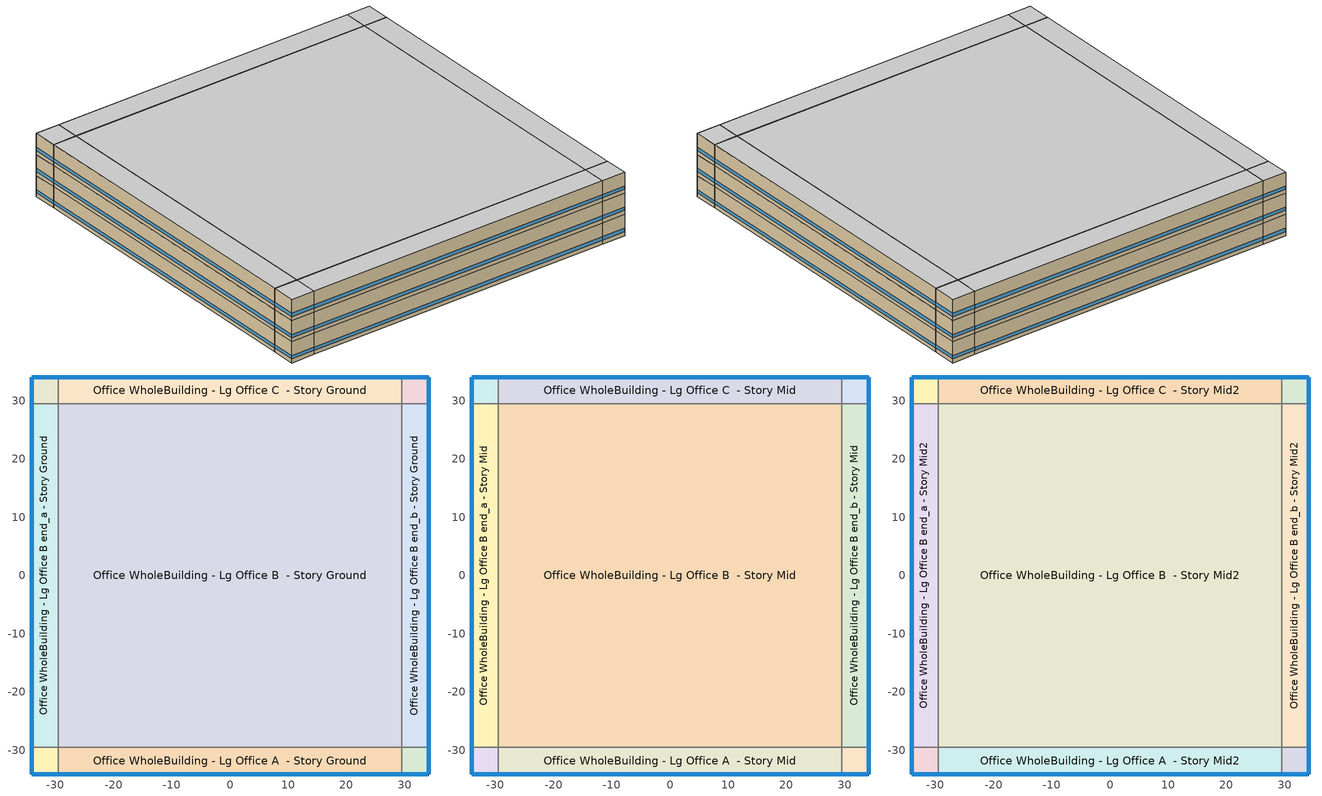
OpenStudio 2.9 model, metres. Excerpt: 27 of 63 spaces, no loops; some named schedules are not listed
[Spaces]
Office WholeBuilding - Lg Office A end_a - Story Ground
 floor ground: -34.08,-34.08 -34.08,-29.51 -29.51,-29.51 -29.51,-34.08 z0
 wall outside: -34.08,-29.51 -34.08,-34.08 -29.51,-34.08 z0:3.96
 wall to Office WholeBuilding - Lg Office B end_a - Story Ground: -29.51,-29.51 -34.08,-29.51 z0:3.96
 wall to Office WholeBuilding - Lg Office A  - Story Ground: -29.51,-34.08 -29.51,-29.51 z0:3.96
 window: -34.08,-29.53 -34.08,-34.05 / -34.05,-34.08 -29.53,-34.08 z0.76:1.36
Office WholeBuilding - Lg Office B end_a - Story Ground
 floor ground: -34.08,-29.51 -34.08,29.51 -29.51,29.51 -29.51,-29.51 z0
 wall outside: -34.08,29.51 -34.08,-29.51 z0:3.96
 wall to Office WholeBuilding - Lg Office C end_a - Story Ground: -29.51,29.51 -34.08,29.51 z0:3.96
 wall to Office WholeBuilding - Lg Office B  - Story Ground: -29.51,-29.51 -29.51,29.51 z0:3.96
 window: -34.08,29.48 -34.08,-29.48 z0.76:1.36
Office WholeBuilding - Lg Office C end_a - Story Ground
 floor ground: -34.08,29.51 -34.08,34.08 -29.51,34.08 -29.51,29.51 z0
 wall outside: -29.51,34.08 -34.08,34.08 -34.08,29.51 z0:3.96
 wall to Office WholeBuilding - Lg Office C  - Story Ground: -29.51,29.51 -29.51,34.08 z0:3.96
 window: -34.08,34.05 -34.08,29.53 / -29.53,34.08 -34.05,34.08 z0.76:1.36
Office WholeBuilding - Lg Office A  - Story Ground
 floor ground: -29.51,-34.08 -29.51,-29.51 29.51,-29.51 29.51,-34.08 z0
 wall outside: -29.51,-34.08 29.51,-34.08 z0:3.96
 wall to Office WholeBuilding - Lg Office B  - Story Ground: 29.51,-29.51 -29.51,-29.51 z0:3.96
 wall to Office WholeBuilding - Lg Office A end_b - Story Ground: 29.51,-34.08 29.51,-29.51 z0:3.96
 window: -29.48,-34.08 29.48,-34.08 z0.76:1.36
Office WholeBuilding - Lg Office B  - Story Ground
 floor ground: -29.51,-29.51 -29.51,29.51 29.51,29.51 29.51,-29.51 z0
 wall to Office WholeBuilding - Lg Office C  - Story Ground: 29.51,29.51 -29.51,29.51 z0:3.96
 wall to Office WholeBuilding - Lg Office B end_b - Story Ground: 29.51,-29.51 29.51,29.51 z0:3.96
Office WholeBuilding - Lg Office C  - Story Ground
 floor ground: -29.51,29.51 -29.51,34.08 29.51,34.08 29.51,29.51 z0
 wall outside: 29.51,34.08 -29.51,34.08 z0:3.96
 wall to Office WholeBuilding - Lg Office C end_b - Story Ground: 29.51,29.51 29.51,34.08 z0:3.96
 window: 29.48,34.08 -29.48,34.08 z0.76:1.36
Office WholeBuilding - Lg Office A end_b - Story Ground
 floor ground: 29.51,-34.08 29.51,-29.51 34.08,-29.51 34.08,-34.08 z0
 wall outside: 29.51,-34.08 34.08,-34.08 34.08,-29.51 z0:3.96
 wall to Office WholeBuilding - Lg Office B end_b - Story Ground: 34.08,-29.51 29.51,-29.51 z0:3.96
 window: 34.08,-34.05 34.08,-29.53 / 29.53,-34.08 34.05,-34.08 z0.76:1.36
Office WholeBuilding - Lg Office B end_b - Story Ground
 floor ground: 29.51,-29.51 29.51,29.51 34.08,29.51 34.08,-29.51 z0
 wall outside: 34.08,-29.51 34.08,29.51 z0:3.96
 wall to Office WholeBuilding - Lg Office C end_b - Story Ground: 34.08,29.51 29.51,29.51 z0:3.96
 window: 34.08,-29.48 34.08,29.48 z0.76:1.36
Office WholeBuilding - Lg Office C end_b - Story Ground
 floor ground: 29.51,29.51 29.51,34.08 34.08,34.08 34.08,29.51 z0
 wall outside: 34.08,29.51 34.08,34.08 29.51,34.08 z0:3.96
 window: 34.05,34.08 29.53,34.08 / 34.08,29.53 34.08,34.05 z0.76:1.36
Office WholeBuilding - Lg Office A end_a - Story Mid
 floor to Office WholeBuilding - Lg Office A end_a - Story Ground: -34.08,-34.08 -34.08,-29.51 -29.51,-29.51 -29.51,-34.08 z3.96
 wall outside: -34.08,-29.51 -34.08,-34.08 -29.51,-34.08 z3.96:7.92
 wall to Office WholeBuilding - Lg Office B end_a - Story Mid: -29.51,-29.51 -34.08,-29.51 z3.96:7.92
 wall to Office WholeBuilding - Lg Office A  - Story Mid: -29.51,-34.08 -29.51,-29.51 z3.96:7.92
 window: -34.08,-29.53 -34.08,-34.05 / -34.05,-34.08 -29.53,-34.08 z4.72:5.33
Office WholeBuilding - Lg Office B end_a - Story Mid
 floor to Office WholeBuilding - Lg Office B end_a - Story Ground: -34.08,-29.51 -34.08,29.51 -29.51,29.51 -29.51,-29.51 z3.96
 wall outside: -34.08,29.51 -34.08,-29.51 z3.96:7.92
 wall to Office WholeBuilding - Lg Office C end_a - Story Mid: -29.51,29.51 -34.08,29.51 z3.96:7.92
 wall to Office WholeBuilding - Lg Office B  - Story Mid: -29.51,-29.51 -29.51,29.51 z3.96:7.92
 window: -34.08,29.48 -34.08,-29.48 z4.72:5.32
Office WholeBuilding - Lg Office C end_a - Story Mid
 floor to Office WholeBuilding - Lg Office C end_a - Story Ground: -34.08,29.51 -34.08,34.08 -29.51,34.08 -29.51,29.51 z3.96
 wall outside: -29.51,34.08 -34.08,34.08 -34.08,29.51 z3.96:7.92
 wall to Office WholeBuilding - Lg Office C  - Story Mid: -29.51,29.51 -29.51,34.08 z3.96:7.92
 window: -34.08,34.05 -34.08,29.53 / -29.53,34.08 -34.05,34.08 z4.72:5.33
Office WholeBuilding - Lg Office A  - Story Mid
 floor to Office WholeBuilding - Lg Office A  - Story Ground: -29.51,-34.08 -29.51,-29.51 29.51,-29.51 29.51,-34.08 z3.96
 wall outside: -29.51,-34.08 29.51,-34.08 z3.96:7.92
 wall to Office WholeBuilding - Lg Office B  - Story Mid: 29.51,-29.51 -29.51,-29.51 z3.96:7.92
 wall to Office WholeBuilding - Lg Office A end_b - Story Mid: 29.51,-34.08 29.51,-29.51 z3.96:7.92
 window: -29.48,-34.08 29.48,-34.08 z4.72:5.32
Office WholeBuilding - Lg Office B  - Story Mid
 floor to Office WholeBuilding - Lg Office B  - Story Ground: -29.51,-29.51 -29.51,29.51 29.51,29.51 29.51,-29.51 z3.96
 wall to Office WholeBuilding - Lg Office C  - Story Mid: 29.51,29.51 -29.51,29.51 z3.96:7.92
 wall to Office WholeBuilding - Lg Office B end_b - Story Mid: 29.51,-29.51 29.51,29.51 z3.96:7.92
Office WholeBuilding - Lg Office C  - Story Mid
 floor to Office WholeBuilding - Lg Office C  - Story Ground: -29.51,29.51 -29.51,34.08 29.51,34.08 29.51,29.51 z3.96
 wall outside: 29.51,34.08 -29.51,34.08 z3.96:7.92
 wall to Office WholeBuilding - Lg Office C end_b - Story Mid: 29.51,29.51 29.51,34.08 z3.96:7.92
 window: 29.48,34.08 -29.48,34.08 z4.72:5.32
Office WholeBuilding - Lg Office A end_b - Story Mid
 floor to Office WholeBuilding - Lg Office A end_b - Story Ground: 29.51,-34.08 29.51,-29.51 34.08,-29.51 34.08,-34.08 z3.96
 wall outside: 29.51,-34.08 34.08,-34.08 34.08,-29.51 z3.96:7.92
 wall to Office WholeBuilding - Lg Office B end_b - Story Mid: 34.08,-29.51 29.51,-29.51 z3.96:7.92
 window: 34.08,-34.05 34.08,-29.53 / 29.53,-34.08 34.05,-34.08 z4.72:5.33
Office WholeBuilding - Lg Office B end_b - Story Mid
 floor to Office WholeBuilding - Lg Office B end_b - Story Ground: 29.51,-29.51 29.51,29.51 34.08,29.51 34.08,-29.51 z3.96
 wall outside: 34.08,-29.51 34.08,29.51 z3.96:7.92
 wall to Office WholeBuilding - Lg Office C end_b - Story Mid: 34.08,29.51 29.51,29.51 z3.96:7.92
 window: 34.08,-29.48 34.08,29.48 z4.72:5.32
Office WholeBuilding - Lg Office C end_b - Story Mid
 floor to Office WholeBuilding - Lg Office C end_b - Story Ground: 29.51,29.51 29.51,34.08 34.08,34.08 34.08,29.51 z3.96
 wall outside: 34.08,29.51 34.08,34.08 29.51,34.08 z3.96:7.92
 window: 34.05,34.08 29.53,34.08 / 34.08,29.53 34.08,34.05 z4.72:5.33
Office WholeBuilding - Lg Office A end_a - Story Mid2
 floor to Office WholeBuilding - Lg Office A end_a - Story Mid: -34.08,-34.08 -34.08,-29.51 -29.51,-29.51 -29.51,-34.08 z7.92
 wall outside: -34.08,-29.51 -34.08,-34.08 -29.51,-34.08 z7.92:11.89
 wall to Office WholeBuilding - Lg Office B end_a - Story Mid2: -29.51,-29.51 -34.08,-29.51 z7.92:11.89
 wall to Office WholeBuilding - Lg Office A  - Story Mid2: -29.51,-34.08 -29.51,-29.51 z7.92:11.89
 window: -34.08,-29.53 -34.08,-34.05 / -34.05,-34.08 -29.53,-34.08 z8.69:9.29
 ceiling to Office WholeBuilding - Lg Office A end_a - Story Mid3: -29.51,-34.08 -29.51,-29.51 -34.08,-29.51 -34.08,-34.08 z11.89
Office WholeBuilding - Lg Office B end_a - Story Mid2
 floor to Office WholeBuilding - Lg Office B end_a - Story Mid: -34.08,-29.51 -34.08,29.51 -29.51,29.51 -29.51,-29.51 z7.92
 wall outside: -34.08,29.51 -34.08,-29.51 z7.92:11.89
 wall to Office WholeBuilding - Lg Office C end_a - Story Mid2: -29.51,29.51 -34.08,29.51 z7.92:11.89
 wall to Office WholeBuilding - Lg Office B  - Story Mid2: -29.51,-29.51 -29.51,29.51 z7.92:11.89
 window: -34.08,29.48 -34.08,-29.48 z8.69:9.28
 ceiling to Office WholeBuilding - Lg Office B end_a - Story Mid3: -29.51,-29.51 -29.51,29.51 -34.08,29.51 -34.08,-29.51 z11.89
Office WholeBuilding - Lg Office C end_a - Story Mid2
 floor to Office WholeBuilding - Lg Office C end_a - Story Mid: -34.08,29.51 -34.08,34.08 -29.51,34.08 -29.51,29.51 z7.92
 wall outside: -29.51,34.08 -34.08,34.08 -34.08,29.51 z7.92:11.89
 wall to Office WholeBuilding - Lg Office C  - Story Mid2: -29.51,29.51 -29.51,34.08 z7.92:11.89
 window: -34.08,34.05 -34.08,29.53 / -29.53,34.08 -34.05,34.08 z8.69:9.29
 ceiling to Office WholeBuilding - Lg Office C end_a - Story Mid3: -29.51,29.51 -29.51,34.08 -34.08,34.08 -34.08,29.51 z11.89
Office WholeBuilding - Lg Office A  - Story Mid2
 floor to Office WholeBuilding - Lg Office A  - Story Mid: -29.51,-34.08 -29.51,-29.51 29.51,-29.51 29.51,-34.08 z7.92
 wall outside: -29.51,-34.08 29.51,-34.08 z7.92:11.89
 wall to Office WholeBuilding - Lg Office B  - Story Mid2: 29.51,-29.51 -29.51,-29.51 z7.92:11.89
 wall to Office WholeBuilding - Lg Office A end_b - Story Mid2: 29.51,-34.08 29.51,-29.51 z7.92:11.89
 window: -29.48,-34.08 29.48,-34.08 z8.69:9.28
 ceiling to Office WholeBuilding - Lg Office A  - Story Mid3: 29.51,-34.08 29.51,-29.51 -29.51,-29.51 -29.51,-34.08 z11.89
Office WholeBuilding - Lg Office B  - Story Mid2
 floor to Office WholeBuilding - Lg Office B  - Story Mid: -29.51,-29.51 -29.51,29.51 29.51,29.51 29.51,-29.51 z7.92
 wall to Office WholeBuilding - Lg Office C  - Story Mid2: 29.51,29.51 -29.51,29.51 z7.92:11.89
 wall to Office WholeBuilding - Lg Office B end_b - Story Mid2: 29.51,-29.51 29.51,29.51 z7.92:11.89
 ceiling to Office WholeBuilding - Lg Office B  - Story Mid3: 29.51,-29.51 29.51,29.51 -29.51,29.51 -29.51,-29.51 z11.89
Office WholeBuilding - Lg Office C  - Story Mid2
 floor to Office WholeBuilding - Lg Office C  - Story Mid: -29.51,29.51 -29.51,34.08 29.51,34.08 29.51,29.51 z7.92
 wall outside: 29.51,34.08 -29.51,34.08 z7.92:11.89
 wall to Office WholeBuilding - Lg Office C end_b - Story Mid2: 29.51,29.51 29.51,34.08 z7.92:11.89
 window: 29.48,34.08 -29.48,34.08 z8.69:9.28
 ceiling to Office WholeBuilding - Lg Office C  - Story Mid3: 29.51,29.51 29.51,34.08 -29.51,34.08 -29.51,29.51 z11.89
Office WholeBuilding - Lg Office A end_b - Story Mid2
 floor to Office WholeBuilding - Lg Office A end_b - Story Mid: 29.51,-34.08 29.51,-29.51 34.08,-29.51 34.08,-34.08 z7.92
 wall outside: 29.51,-34.08 34.08,-34.08 34.08,-29.51 z7.92:11.89
 wall to Office WholeBuilding - Lg Office B end_b - Story Mid2: 34.08,-29.51 29.51,-29.51 z7.92:11.89
 window: 34.08,-34.05 34.08,-29.53 / 29.53,-34.08 34.05,-34.08 z8.69:9.29
 ceiling to Office WholeBuilding - Lg Office A end_b - Story Mid3: 34.08,-34.08 34.08,-29.51 29.51,-29.51 29.51,-34.08 z11.89
Office WholeBuilding - Lg Office B end_b - Story Mid2
 floor to Office WholeBuilding - Lg Office B end_b - Story Mid: 29.51,-29.51 29.51,29.51 34.08,29.51 34.08,-29.51 z7.92
 wall outside: 34.08,-29.51 34.08,29.51 z7.92:11.89
 wall to Office WholeBuilding - Lg Office C end_b - Story Mid2: 34.08,29.51 29.51,29.51 z7.92:11.89
 window: 34.08,-29.48 34.08,29.48 z8.69:9.28
 ceiling to Office WholeBuilding - Lg Office B end_b - Story Mid3: 34.08,-29.51 34.08,29.51 29.51,29.51 29.51,-29.51 z11.89
Office WholeBuilding - Lg Office C end_b - Story Mid2
 floor to Office WholeBuilding - Lg Office C end_b - Story Mid: 29.51,29.51 29.51,34.08 34.08,34.08 34.08,29.51 z7.92
 wall outside: 34.08,29.51 34.08,34.08 29.51,34.08 z7.92:11.89
 window: 34.05,34.08 29.53,34.08 / 34.08,29.53 34.08,34.05 z8.69:9.29
 ceiling to Office WholeBuilding - Lg Office C end_b - Story Mid3: 34.08,29.51 34.08,34.08 29.51,34.08 29.51,29.51 z11.89
[Site]
Baltimore Washingto_MD_USA: Latitude {deg}=39.17; Longitude {deg}=-76.68; Time Zone {hr}=-5; Elevation {m}=47; Terrain=City
[Site:WaterMainsTemperature]
Calculation Method=Correlation; Annual Average Outdoor Air Temperature {C}=14.825; Maximum Difference In Monthly Average Outdoor Air Temperatures {deltaC}=23.8
[SizingPeriod:DesignDay] Daily Dry-Bulb Temperature Range {deltaC}=10.3; Barometric Pressure {Pa}=100762; Wind Speed {m/s}=4.4; Wind Direction {deg}=280; Sky Clearness=0; Rain Indicator=0; Snow Indicator=0; Day of Month=21; Month=7; Day Type=SummerDesignDay; Daylight Saving Time Indicator=0; Dry-Bulb Temperature Range Modifier Type=DefaultMultipliers; Solar Model Indicator=ASHRAETau; ASHRAE Taub=0.455; ASHRAE Taud=2.129
Name | Maximum Dry-Bulb Temperature {C} | Humidity Indicating Conditions at Maximum Dry-Bulb | Humidity Indicating Type
Baltimore Washingto Ann Clg .4% Condns DB=>MWB 1 | 34.4 | 23.8 | Wetbulb
Baltimore Washingto Ann Clg .4% Condns WB=>MDB 1 | 31.5 | 25.6 | Wetbulb
Baltimore Washingto Ann Clg 1% Condns DB=>MWB 1 | 32.9 | 23.4 | Wetbulb
Baltimore Washingto Ann Clg 2% Condns DP=>MDB 1 | 26.5 | 22.8 | Dewpoint
[ClimateZones]
Climate Zone Institution Name 1=ASHRAE; Climate Zone Document Name 1=ANSI/ASHRAE Standard 169; Climate Zone Document Year 1=2006; Climate Zone Value 1=ASHRAE 169-2013-4A
[Building]
DOE Ref 1980-2004|LargeOffice: North Axis {deg}=270; Default Construction Set=Res DOE Ref 1980-2004 - Office - ASHRAE 169-2013-4A; Default Schedule Set=Building Default Schedule Set; Standards Building Type=Office
[Site:GroundTemperature:BuildingSurface]
19.527, 19.502, 19.536, 19.598, 20.002, 21.64, 22.225, 22.375, 21.449, 20.121, 19.802, 19.633
[DefaultConstructionSet]
Res DOE Ref 1980-2004 - Office - ASHRAE 169-2013-4A: Default Exterior Surface Constructions=Default Surface Constructions 1; Default Interior Surface Constructions=Default Surface Constructions 2; Default Ground Contact Surface Constructions=Default Surface Constructions 3; Default Exterior SubSurface Constructions=Default Sub Surface Constructions 1; Default Interior SubSurface Constructions=Default Sub Surface Constructions 2; Interior Partition Construction=Typical Interior Partition
[DefaultSurfaceConstructions]
Name | Floor Construction | Wall Construction | Roof Ceiling Construction
Default Surface Constructions 1 | Typical Insulated Exterior Mass Floor | Typical Insulated Exterior Mass Wall R-8.33 | Typical IEAD Roof R-17.24
Default Surface Constructions 2 | Typical Interior Floor | Typical Interior Wall | Typical Interior Ceiling
Default Surface Constructions 3 | ext-slab-mass | Typical Insulated Basement Mass Wall R-9.01
[Construction]
Typical Insulated Exterior Mass Floor: Typical Insulation R-5.94, 4 in. Normalweight Concrete Floor, Typical Carpet Pad
Typical Insulated Exterior Mass Wall R-8.33: 1IN Stucco, 8IN CONCRETE HW RefBldg, Typical Insulation R-5.94, 1/2IN Gypsum
Typical IEAD Roof R-17.24: Roof Membrane, Typical Insulation R-16.12, Metal Roof Surface
Typical Interior Floor: 100mm Normalweight concrete floor, CP02 CARPET PAD
Typical Interior Wall: G01 13mm gypsum board, G01 13mm gypsum board
Typical Interior Ceiling: CP02 CARPET PAD, 100mm Normalweight concrete floor
ext-slab-mass: HW CONCRETE, CP02 CARPET PAD
Typical Insulated Basement Mass Wall R-9.01: Typical Insulation R-7.46, 8 in. Concrete Block Basement Wall
U 0.59 SHGC 0.36 Simple Glazing Window U-0.59 SHGC 0.36: U 0.59 SHGC 0.36 Simple Glazing U-1.18 SHGC 0.36
U 0.59 SHGC 0.36 Simple Glazing Window U-0.59 SHGC 0.36 1: U 0.59 SHGC 0.36 Simple Glazing U-1.18 SHGC 0.36 1
Typical Insulated Metal Door: F08 Metal surface, Typical Insulation
U 0.88 SHGC 0.16 Sgl Ref-A-L Clr 6mm: REF A CLEAR LO 6MM
Typical Overhead Door: Typical Insulation
Typical Interior Window: Clear 3mm
Typical Interior Door; Typical Interior Partition: G05 25mm wood
InteriorFurnishings: Std Wood 6inch
[Material:NoMass] Roughness=Smooth; Thermal Absorptance=0.9; Solar Absorptance=0.7
Name | Thermal Resistance {m2-K/W} | Visible Absorptance
Typical Insulation R-5.94 | 1.04695 | 0.7
Typical Carpet Pad; CP02 CARPET PAD | 0.21648 | 0.8
Typical Insulation R-16.12 | 2.83962 | 0.7
Typical Insulation R-7.46 | 1.31358 | 0.7
Typical Insulation | 0.0282222 | 0.7
[Material]
Name | Roughness | Thickness {m} | Conductivity {W/m-K} | Density {kg/m3} | Specific Heat {J/kg-K} | Thermal Absorptance | Solar Absorptance | Visible Absorptance
4 in. Normalweight Concrete Floor | MediumRough | 0.1016 | 2.31 | 2322 | 832 | 0.9 | 0.7 | 0.7
1IN Stucco | Smooth | 0.0253 | 0.6918 | 1858 | 837 | 0.9 | 0.7 | 0.92
8IN CONCRETE HW RefBldg | Rough | 0.2032 | 1.311 | 2240 | 836.8 | 0.9 | 0.7 | 0.7
1/2IN Gypsum | Smooth | 0.0127 | 0.16 | 784.9 | 830 | 0.9 | 0.4 | 0.4
Roof Membrane | VeryRough | 0.0095 | 0.16 | 1121.29 | 1460 | 0.9 | 0.7 | 0.7
Metal Roof Surface; F08 Metal surface | Smooth | 0.0008 | 45.28 | 7824 | 500 | 0.9 | 0.7 | 0.7
100mm Normalweight concrete floor | MediumRough | 0.1016 | 2.31045 | 2322 | 832.557 |  | 0 | 0
G01 13mm gypsum board | Smooth | 0.0127 | 0.160031 | 800.001 | 1090.73 | 0.9 | 0.7 | 0.5
HW CONCRETE | Rough | 0.1016 | 1.31125 | 2240 | 837.36 | 0.9 | 0.7 | 0.7
8 in. Concrete Block Basement Wall | MediumRough | 0.2032 | 1.326 | 1842 | 912 | 0.9 | 0.7 | 0.7
G05 25mm wood | MediumSmooth | 0.0254 | 0.15 | 608 | 1630 | 0.9 | 0.5 | 0.5
Std Wood 6inch | MediumSmooth | 0.15 | 0.12 | 540 | 1210 | 0.9 | 0.7 | 0.7
[DefaultSubSurfaceConstructions]
Name | Fixed Window Construction | Operable Window Construction | Door Construction | Glass Door Construction | Overhead Door Construction | Tubular Daylight Dome Construction | Tubular Daylight Diffuser Construction
Default Sub Surface Constructions 1 | U 0.59 SHGC 0.36 Simple Glazing Window U-0.59 SHGC 0.36 | U 0.59 SHGC 0.36 Simple Glazing Window U-0.59 SHGC 0.36 1 | Typical Insulated Metal Door | U 0.88 SHGC 0.16 Sgl Ref-A-L Clr 6mm | Typical Overhead Door | Typical Interior Window | Typical Interior Window
Default Sub Surface Constructions 2 | Typical Interior Window | Typical Interior Window | Typical Interior Door
[WindowMaterial:SimpleGlazingSystem] U-Factor {W/m2-K}=6.72051; Solar Heat Gain Coefficient=0.36; Visible Transmittance=0.27
U 0.59 SHGC 0.36 Simple Glazing U-1.18 SHGC 0.36; U 0.59 SHGC 0.36 Simple Glazing U-1.18 SHGC 0.36 1
[WindowMaterial:Glazing] Optical Data Type=SpectralAverage; Infrared Transmittance at Normal Incidence=0; Front Side Infrared Hemispherical Emissivity=0.84; Conductivity {W/m-K}=0.9; Dirt Correction Factor for Solar and Visible Transmittance=1; Solar Diffusing=No
Name | Thickness {m} | Solar Transmittance at Normal Incidence | Front Side Solar Reflectance at Normal Incidence | Back Side Solar Reflectance at Normal Incidence | Visible Transmittance at Normal Incidence | Front Side Visible Reflectance at Normal Incidence | Back Side Visible Reflectance at Normal Incidence | Back Side Infrared Hemispherical Emissivity
REF A CLEAR LO 6MM | 0.006 | 0.066 | 0.341 | 0.493 | 0.08 | 0.41 | 0.37 | 0.4
Clear 3mm | 0.003 | 0.837 | 0.075 | 0.075 | 0.898 | 0.081 | 0.081 | 0.84
[SpaceType]
Office WholeBuilding - Lg Office - DOE Ref 1980-2004: Default Schedule Set=Office WholeBuilding - Lg Office Schedule Set; Design Specification Outdoor Air Object=Office WholeBuilding - Lg Office Ventilation; Standards Building Type=Office; Standards Space Type=WholeBuilding - Lg Office
[BuildingStory] Nominal Floor to Floor Height {m}=3.9624
Name | Nominal Z Coordinate {m}
Story Ground | 0
Story Mid | 3.9624
Story Mid2 | 7.9248
[Space] Space Type=Office WholeBuilding - Lg Office - DOE Ref 1980-2004
Name | Building Story | Thermal Zone
Office WholeBuilding - Lg Office A end_a - Story Ground | Story Ground | Zone Office WholeBuilding - Lg Office A end_a - Story Ground
Office WholeBuilding - Lg Office B end_a - Story Ground | Story Ground | Zone Office WholeBuilding - Lg Office B end_a - Story Ground
Office WholeBuilding - Lg Office C end_a - Story Ground | Story Ground | Zone Office WholeBuilding - Lg Office C end_a - Story Ground
Office WholeBuilding - Lg Office A  - Story Ground | Story Ground | Zone Office WholeBuilding - Lg Office A  - Story Ground
Office WholeBuilding - Lg Office B  - Story Ground | Story Ground | Zone Office WholeBuilding - Lg Office B  - Story Ground
Office WholeBuilding - Lg Office C  - Story Ground | Story Ground | Zone Office WholeBuilding - Lg Office C  - Story Ground
Office WholeBuilding - Lg Office A end_b - Story Ground | Story Ground | Zone Office WholeBuilding - Lg Office A end_b - Story Ground
Office WholeBuilding - Lg Office B end_b - Story Ground | Story Ground | Zone Office WholeBuilding - Lg Office B end_b - Story Ground
Office WholeBuilding - Lg Office C end_b - Story Ground | Story Ground | Zone Office WholeBuilding - Lg Office C end_b - Story Ground
Office WholeBuilding - Lg Office A end_a - Story Mid | Story Mid | Zone Office WholeBuilding - Lg Office A end_a - Story Mid
Office WholeBuilding - Lg Office B end_a - Story Mid | Story Mid | Zone Office WholeBuilding - Lg Office B end_a - Story Mid
Office WholeBuilding - Lg Office C end_a - Story Mid | Story Mid | Zone Office WholeBuilding - Lg Office C end_a - Story Mid
Office WholeBuilding - Lg Office A  - Story Mid | Story Mid | Zone Office WholeBuilding - Lg Office A  - Story Mid
Office WholeBuilding - Lg Office B  - Story Mid | Story Mid | Zone Office WholeBuilding - Lg Office B  - Story Mid
Office WholeBuilding - Lg Office C  - Story Mid | Story Mid | Zone Office WholeBuilding - Lg Office C  - Story Mid
Office WholeBuilding - Lg Office A end_b - Story Mid | Story Mid | Zone Office WholeBuilding - Lg Office A end_b - Story Mid
Office WholeBuilding - Lg Office B end_b - Story Mid | Story Mid | Zone Office WholeBuilding - Lg Office B end_b - Story Mid
Office WholeBuilding - Lg Office C end_b - Story Mid | Story Mid | Zone Office WholeBuilding - Lg Office C end_b - Story Mid
Office WholeBuilding - Lg Office A end_a - Story Mid2 | Story Mid2 | Zone Office WholeBuilding - Lg Office A end_a - Story Mid2
Office WholeBuilding - Lg Office B end_a - Story Mid2 | Story Mid2 | Zone Office WholeBuilding - Lg Office B end_a - Story Mid2
Office WholeBuilding - Lg Office C end_a - Story Mid2 | Story Mid2 | Zone Office WholeBuilding - Lg Office C end_a - Story Mid2
Office WholeBuilding - Lg Office A  - Story Mid2 | Story Mid2 | Zone Office WholeBuilding - Lg Office A  - Story Mid2
Office WholeBuilding - Lg Office B  - Story Mid2 | Story Mid2 | Zone Office WholeBuilding - Lg Office B  - Story Mid2
Office WholeBuilding - Lg Office C  - Story Mid2 | Story Mid2 | Zone Office WholeBuilding - Lg Office C  - Story Mid2
Office WholeBuilding - Lg Office A end_b - Story Mid2 | Story Mid2 | Zone Office WholeBuilding - Lg Office A end_b - Story Mid2
Office WholeBuilding - Lg Office B end_b - Story Mid2 | Story Mid2 | Zone Office WholeBuilding - Lg Office B end_b - Story Mid2
Office WholeBuilding - Lg Office C end_b - Story Mid2 | Story Mid2 | Zone Office WholeBuilding - Lg Office C end_b - Story Mid2
[ThermalZone] Multiplier=1; Use Ideal Air Loads=No
Name | Thermostat
Zone Office WholeBuilding - Lg Office A end_a - Story Ground | Office WholeBuilding - Lg Office - DOE Ref 1980-2004 Thermostat 25
Zone Office WholeBuilding - Lg Office B end_a - Story Ground | Office WholeBuilding - Lg Office - DOE Ref 1980-2004 Thermostat 24
Zone Office WholeBuilding - Lg Office C end_a - Story Ground | Office WholeBuilding - Lg Office - DOE Ref 1980-2004 Thermostat 44
Zone Office WholeBuilding - Lg Office A  - Story Ground | Office WholeBuilding - Lg Office - DOE Ref 1980-2004 Thermostat 52
Zone Office WholeBuilding - Lg Office B  - Story Ground | Office WholeBuilding - Lg Office - DOE Ref 1980-2004 Thermostat 58
Zone Office WholeBuilding - Lg Office C  - Story Ground | Office WholeBuilding - Lg Office - DOE Ref 1980-2004 Thermostat 36
Zone Office WholeBuilding - Lg Office A end_b - Story Ground | Office WholeBuilding - Lg Office - DOE Ref 1980-2004 Thermostat 40
Zone Office WholeBuilding - Lg Office B end_b - Story Ground | Office WholeBuilding - Lg Office - DOE Ref 1980-2004 Thermostat 32
Zone Office WholeBuilding - Lg Office C end_b - Story Ground | Office WholeBuilding - Lg Office - DOE Ref 1980-2004 Thermostat 41
Zone Office WholeBuilding - Lg Office A end_a - Story Mid | Office WholeBuilding - Lg Office - DOE Ref 1980-2004 Thermostat 45
Zone Office WholeBuilding - Lg Office B end_a - Story Mid | Office WholeBuilding - Lg Office - DOE Ref 1980-2004 Thermostat 22
Zone Office WholeBuilding - Lg Office C end_a - Story Mid | Office WholeBuilding - Lg Office - DOE Ref 1980-2004 Thermostat 20
Zone Office WholeBuilding - Lg Office A  - Story Mid | Office WholeBuilding - Lg Office - DOE Ref 1980-2004 Thermostat 48
Zone Office WholeBuilding - Lg Office B  - Story Mid | Office WholeBuilding - Lg Office - DOE Ref 1980-2004 Thermostat 34
Zone Office WholeBuilding - Lg Office C  - Story Mid | Office WholeBuilding - Lg Office - DOE Ref 1980-2004 Thermostat 17
Zone Office WholeBuilding - Lg Office A end_b - Story Mid | Office WholeBuilding - Lg Office - DOE Ref 1980-2004 Thermostat 14
Zone Office WholeBuilding - Lg Office B end_b - Story Mid | Office WholeBuilding - Lg Office - DOE Ref 1980-2004 Thermostat 13
Zone Office WholeBuilding - Lg Office C end_b - Story Mid | Office WholeBuilding - Lg Office - DOE Ref 1980-2004 Thermostat 50
Zone Office WholeBuilding - Lg Office A end_a - Story Mid2 | Office WholeBuilding - Lg Office - DOE Ref 1980-2004 Thermostat 18
Zone Office WholeBuilding - Lg Office B end_a - Story Mid2 | Office WholeBuilding - Lg Office - DOE Ref 1980-2004 Thermostat 27
Zone Office WholeBuilding - Lg Office C end_a - Story Mid2 | Office WholeBuilding - Lg Office - DOE Ref 1980-2004 Thermostat 37
Zone Office WholeBuilding - Lg Office A  - Story Mid2 | Office WholeBuilding - Lg Office - DOE Ref 1980-2004 Thermostat 12
Zone Office WholeBuilding - Lg Office B  - Story Mid2 | Office WholeBuilding - Lg Office - DOE Ref 1980-2004 Thermostat 29
Zone Office WholeBuilding - Lg Office C  - Story Mid2 | Office WholeBuilding - Lg Office - DOE Ref 1980-2004 Thermostat 60
Zone Office WholeBuilding - Lg Office A end_b - Story Mid2 | Office WholeBuilding - Lg Office - DOE Ref 1980-2004 Thermostat 47
Zone Office WholeBuilding - Lg Office B end_b - Story Mid2 | Office WholeBuilding - Lg Office - DOE Ref 1980-2004 Thermostat 49
Zone Office WholeBuilding - Lg Office C end_b - Story Mid2 | Office WholeBuilding - Lg Office - DOE Ref 1980-2004 Thermostat 15
[People:Definition]
Office WholeBuilding - Lg Office People Definition: Number of People Calculation Method=People/Area; People per Space Floor Area {person/m2}=0.0538196; Fraction Radiant=0.3
[People]
Office WholeBuilding - Lg Office People: People Definition=Office WholeBuilding - Lg Office People Definition; Space or SpaceType=Office WholeBuilding - Lg Office - DOE Ref 1980-2004; Work Efficiency Schedule=Work Efficiency Schedule; Clothing Insulation Schedule=Clothing Schedule; Air Velocity Schedule=Air Velocity Schedule; Multiplier=1
[Lights:Definition]
Office WholeBuilding - Lg Office Lights Definition: Design Level Calculation Method=Watts/Area; Watts per Space Floor Area {W/m2}=10.7639; Fraction Radiant=0.7; Fraction Visible=0.2
[Lights]
Office WholeBuilding - Lg Office Lights: Lights Definition=Office WholeBuilding - Lg Office Lights Definition; Space or SpaceType=Office WholeBuilding - Lg Office - DOE Ref 1980-2004; Fraction Replaceable=1
[ElectricEquipment:Definition]
Name | Design Level Calculation Method | Watts per Space Floor Area {W/m2} | Fraction Radiant | Design Level {W} | Fraction Lost
Office WholeBuilding - Lg Office Elec Equip Definition | Watts/Area | 8.07007 | 0.5
Elevator Lift Motor | EquipmentLevel |  | 0 | 18537 | 1
[ElectricEquipment]
Name | Electric Equipment Definition | Space or SpaceType | Schedule | Multiplier
Office WholeBuilding - Lg Office Elec Equip | Office WholeBuilding - Lg Office Elec Equip Definition | Office WholeBuilding - Lg Office - DOE Ref 1980-2004
9 Elevator Lift Motors | Elevator Lift Motor | Office WholeBuilding - Lg Office B  - Story Ground | Elevator Schedule 1 | 9
[DesignSpecification:OutdoorAir]
Office WholeBuilding - Lg Office Ventilation: Outdoor Air Method=Sum; Outdoor Air Flow per Person {m3/s-person}=0.00943895
[DefaultScheduleSet]
Name | Number of People Schedule | People Activity Level Schedule | Lighting Schedule | Electric Equipment Schedule | Infiltration Schedule | Hours of Operation Schedule
Office WholeBuilding - Lg Office Schedule Set | Large Office Bldg Occ | Large Office Activity | Large Office Bldg Light | Large Office Bldg Equip | Large Office Infil Quarter On
Building Default Schedule Set |  |  |  |  |  | Building Hours of Operation NonResidential
[SpaceInfiltration:DesignFlowRate] Schedule=Always On Discrete; Design Flow Rate Calculation Method=Flow/ExteriorArea; Flow per Exterior Surface Area {m3/s-m2}=0.00102523; Constant Term Coefficient=1; Temperature Term Coefficient=0; Velocity Term Coefficient=0; Velocity Squared Term Coefficient=0
Name | Space or SpaceType
Office WholeBuilding - Lg Office A  - Story Ground Infiltration | Office WholeBuilding - Lg Office A  - Story Ground
Office WholeBuilding - Lg Office A  - Story Mid Infiltration | Office WholeBuilding - Lg Office A  - Story Mid
Office WholeBuilding - Lg Office A  - Story Mid2 Infiltration | Office WholeBuilding - Lg Office A  - Story Mid2
Office WholeBuilding - Lg Office A end_a - Story Ground Infiltration | Office WholeBuilding - Lg Office A end_a - Story Ground
Office WholeBuilding - Lg Office A end_a - Story Mid Infiltration | Office WholeBuilding - Lg Office A end_a - Story Mid
Office WholeBuilding - Lg Office A end_a - Story Mid2 Infiltration | Office WholeBuilding - Lg Office A end_a - Story Mid2
Office WholeBuilding - Lg Office A end_b - Story Ground Infiltration | Office WholeBuilding - Lg Office A end_b - Story Ground
Office WholeBuilding - Lg Office A end_b - Story Mid Infiltration | Office WholeBuilding - Lg Office A end_b - Story Mid
Office WholeBuilding - Lg Office A end_b - Story Mid2 Infiltration | Office WholeBuilding - Lg Office A end_b - Story Mid2
Office WholeBuilding - Lg Office B end_a - Story Ground Infiltration | Office WholeBuilding - Lg Office B end_a - Story Ground
Office WholeBuilding - Lg Office B end_a - Story Mid Infiltration | Office WholeBuilding - Lg Office B end_a - Story Mid
Office WholeBuilding - Lg Office B end_a - Story Mid2 Infiltration | Office WholeBuilding - Lg Office B end_a - Story Mid2
Office WholeBuilding - Lg Office B end_b - Story Ground Infiltration | Office WholeBuilding - Lg Office B end_b - Story Ground
Office WholeBuilding - Lg Office B end_b - Story Mid Infiltration | Office WholeBuilding - Lg Office B end_b - Story Mid
Office WholeBuilding - Lg Office B end_b - Story Mid2 Infiltration | Office WholeBuilding - Lg Office B end_b - Story Mid2
Office WholeBuilding - Lg Office C  - Story Ground Infiltration | Office WholeBuilding - Lg Office C  - Story Ground
Office WholeBuilding - Lg Office C  - Story Mid Infiltration | Office WholeBuilding - Lg Office C  - Story Mid
Office WholeBuilding - Lg Office C  - Story Mid2 Infiltration | Office WholeBuilding - Lg Office C  - Story Mid2
Office WholeBuilding - Lg Office C end_a - Story Ground Infiltration | Office WholeBuilding - Lg Office C end_a - Story Ground
Office WholeBuilding - Lg Office C end_a - Story Mid Infiltration | Office WholeBuilding - Lg Office C end_a - Story Mid
Office WholeBuilding - Lg Office C end_a - Story Mid2 Infiltration | Office WholeBuilding - Lg Office C end_a - Story Mid2
Office WholeBuilding - Lg Office C end_b - Story Ground Infiltration | Office WholeBuilding - Lg Office C end_b - Story Ground
Office WholeBuilding - Lg Office C end_b - Story Mid Infiltration | Office WholeBuilding - Lg Office C end_b - Story Mid
Office WholeBuilding - Lg Office C end_b - Story Mid2 Infiltration | Office WholeBuilding - Lg Office C end_b - Story Mid2
[Exterior:Lights:Definition]
Name | Design Level {W}
Parking Areas and Drives Def (W/ft^2) | 0.1
Building Facades Def (W/ft^2) | 0.15
Main Entries Def (W/ft) | 30
Other Doors Def (W/ft) | 20
[Exterior:Lights] Schedule=Always On Discrete; Control Option=AstronomicalClock
Name | Exterior Lights Definition | Multiplier
Parking Areas and Drives | Parking Areas and Drives Def (W/ft^2) | 228629
Building Facades | Building Facades Def (W/ft^2) | 11627.6
Main Entries | Main Entries Def (W/ft) | 40
Other Doors | Other Doors Def (W/ft) | 60
[ThermostatSetpoint:DualSetpoint] Heating Setpoint Temperature Schedule=Large Office HtgSetp; Cooling Setpoint Temperature Schedule=Large Office ClgSetp
Office WholeBuilding - Lg Office - DOE Ref 1980-2004 Thermostat 12; Office WholeBuilding - Lg Office - DOE Ref 1980-2004 Thermostat 13; Office WholeBuilding - Lg Office - DOE Ref 1980-2004 Thermostat 14; Office WholeBuilding - Lg Office - DOE Ref 1980-2004 Thermostat 15; Office WholeBuilding - Lg Office - DOE Ref 1980-2004 Thermostat 17; Office WholeBuilding - Lg Office - DOE Ref 1980-2004 Thermostat 18; Office WholeBuilding - Lg Office - DOE Ref 1980-2004 Thermostat 20; Office WholeBuilding - Lg Office - DOE Ref 1980-2004 Thermostat 22; Office WholeBuilding - Lg Office - DOE Ref 1980-2004 Thermostat 24; Office WholeBuilding - Lg Office - DOE Ref 1980-2004 Thermostat 25; Office WholeBuilding - Lg Office - DOE Ref 1980-2004 Thermostat 27; Office WholeBuilding - Lg Office - DOE Ref 1980-2004 Thermostat 29; Office WholeBuilding - Lg Office - DOE Ref 1980-2004 Thermostat 32; Office WholeBuilding - Lg Office - DOE Ref 1980-2004 Thermostat 34; Office WholeBuilding - Lg Office - DOE Ref 1980-2004 Thermostat 36; Office WholeBuilding - Lg Office - DOE Ref 1980-2004 Thermostat 37; Office WholeBuilding - Lg Office - DOE Ref 1980-2004 Thermostat 40; Office WholeBuilding - Lg Office - DOE Ref 1980-2004 Thermostat 41; Office WholeBuilding - Lg Office - DOE Ref 1980-2004 Thermostat 44; Office WholeBuilding - Lg Office - DOE Ref 1980-2004 Thermostat 45; Office WholeBuilding - Lg Office - DOE Ref 1980-2004 Thermostat 47; Office WholeBuilding - Lg Office - DOE Ref 1980-2004 Thermostat 48; Office WholeBuilding - Lg Office - DOE Ref 1980-2004 Thermostat 49; Office WholeBuilding - Lg Office - DOE Ref 1980-2004 Thermostat 50; Office WholeBuilding - Lg Office - DOE Ref 1980-2004 Thermostat 52; Office WholeBuilding - Lg Office - DOE Ref 1980-2004 Thermostat 58; Office WholeBuilding - Lg Office - DOE Ref 1980-2004 Thermostat 60
[InternalMass:Definition]
Internal Mass Definition 1: Construction=InteriorFurnishings; Design Level Calculation Method=SurfaceArea/Area; Surface Area per Space Floor Area=2
[InternalMass] Internal Mass Definition=Internal Mass Definition 1; Multiplier=1
Name | Space or SpaceType
Office WholeBuilding - Lg Office A  - Story Mid2 Mass | Office WholeBuilding - Lg Office A  - Story Mid2
Office WholeBuilding - Lg Office B end_b - Story Mid Mass | Office WholeBuilding - Lg Office B end_b - Story Mid
Office WholeBuilding - Lg Office A end_b - Story Mid Mass | Office WholeBuilding - Lg Office A end_b - Story Mid
Office WholeBuilding - Lg Office C end_b - Story Mid2 Mass | Office WholeBuilding - Lg Office C end_b - Story Mid2
Office WholeBuilding - Lg Office C  - Story Mid Mass | Office WholeBuilding - Lg Office C  - Story Mid
Office WholeBuilding - Lg Office A end_a - Story Mid2 Mass | Office WholeBuilding - Lg Office A end_a - Story Mid2
Office WholeBuilding - Lg Office C end_a - Story Mid Mass | Office WholeBuilding - Lg Office C end_a - Story Mid
Office WholeBuilding - Lg Office B end_a - Story Mid Mass | Office WholeBuilding - Lg Office B end_a - Story Mid
Office WholeBuilding - Lg Office B end_a - Story Ground Mass | Office WholeBuilding - Lg Office B end_a - Story Ground
Office WholeBuilding - Lg Office A end_a - Story Ground Mass | Office WholeBuilding - Lg Office A end_a - Story Ground
Office WholeBuilding - Lg Office B end_a - Story Mid2 Mass | Office WholeBuilding - Lg Office B end_a - Story Mid2
Office WholeBuilding - Lg Office B  - Story Mid2 Mass | Office WholeBuilding - Lg Office B  - Story Mid2
Office WholeBuilding - Lg Office B end_b - Story Ground Mass | Office WholeBuilding - Lg Office B end_b - Story Ground
Office WholeBuilding - Lg Office B  - Story Mid Mass | Office WholeBuilding - Lg Office B  - Story Mid
Office WholeBuilding - Lg Office C  - Story Ground Mass | Office WholeBuilding - Lg Office C  - Story Ground
Office WholeBuilding - Lg Office C end_a - Story Mid2 Mass | Office WholeBuilding - Lg Office C end_a - Story Mid2
Office WholeBuilding - Lg Office A end_b - Story Ground Mass | Office WholeBuilding - Lg Office A end_b - Story Ground
Office WholeBuilding - Lg Office C end_b - Story Ground Mass | Office WholeBuilding - Lg Office C end_b - Story Ground
Office WholeBuilding - Lg Office C end_a - Story Ground Mass | Office WholeBuilding - Lg Office C end_a - Story Ground
Office WholeBuilding - Lg Office A end_a - Story Mid Mass | Office WholeBuilding - Lg Office A end_a - Story Mid
Office WholeBuilding - Lg Office A end_b - Story Mid2 Mass | Office WholeBuilding - Lg Office A end_b - Story Mid2
Office WholeBuilding - Lg Office A  - Story Mid Mass | Office WholeBuilding - Lg Office A  - Story Mid
Office WholeBuilding - Lg Office B end_b - Story Mid2 Mass | Office WholeBuilding - Lg Office B end_b - Story Mid2
Office WholeBuilding - Lg Office C end_b - Story Mid Mass | Office WholeBuilding - Lg Office C end_b - Story Mid
Office WholeBuilding - Lg Office A  - Story Ground Mass | Office WholeBuilding - Lg Office A  - Story Ground
Office WholeBuilding - Lg Office B  - Story Ground Mass | Office WholeBuilding - Lg Office B  - Story Ground
Office WholeBuilding - Lg Office C  - Story Mid2 Mass | Office WholeBuilding - Lg Office C  - Story Mid2
[Schedule:Ruleset]
Name | Default Day Schedule | Summer Design Day Schedule | Winter Design Day Schedule
Clothing Schedule | Clothing Schedule Default Winter Clothes
Air Velocity Schedule | Air Velocity Schedule Default
Work Efficiency Schedule | Work Efficiency Schedule Default
Large Office Bldg Occ | Large Office Bldg Occ Default | Large Office Bldg Occ Summer Design Day | Large Office Bldg Occ Winter Design Day
Large Office Activity | Large Office Activity Default | Large Office Activity Summer Design Day | Large Office Activity Winter Design Day
Large Office Bldg Light | Large Office Bldg Light Default | Large Office Bldg Light Summer Design Day | Large Office Bldg Light Winter Design Day
Large Office Bldg Equip | Large Office Bldg Equip Default | Large Office Bldg Equip Summer Design Day | Large Office Bldg Equip Winter Design Day
Large Office Infil Quarter On | Large Office Infil Quarter On Default | Large Office Infil Quarter On Summer Design Day | Large Office Infil Quarter On Winter Design Day
Elevator Schedule 1 | 63 space(s) Occ Sch Default 1 | 63 space(s) Occ Sch Summer Design Day 1 | 63 space(s) Occ Sch Winter Design Day 1
Large Office HtgSetp | Large Office HtgSetp Default | Large Office HtgSetp Summer Design Day | Large Office HtgSetp Winter Design Day
Large Office ClgSetp | Large Office ClgSetp Default | Large Office ClgSetp Summer Design Day | Large Office ClgSetp Winter Design Day
Building Hours of Operation NonResidential | Building Hours of Operation NonResidential Default | Building Hours of Operation NonResidential Summer Design Day | Building Hours of Operation NonResidential Winter Design Day
[Schedule:Day]
Large Office Bldg Occ Default: Yes, 5, 30, 0, 5, 45, 0.025, 6, 0, 0.05, 6, 15, 0.075, 6, 30, 0.1, 6, 45, 0.125, 7, 0, 0.15, 7, 15, 0.175, 7, 30, 0.2, 7, 45, 0.3875, 8, 0, 0.575, 8, 15, 0.7625, 8, 30, 0.95, 10, 15, 0.95, 10, 30, 0.8375, 10, 45, 0.725, 11, 0, 0.6125, 11, 15, 0.5, 11, 30, 0.6125, 11, 45, 0.725, 12, 0, 0.8375, 12, 15, 0.95, 15, 7, 0.95, 15, 22, 0.614286, 15, 37, 0.528571, 15, 52, 0.442857, 16, 0, 0.4, 16, 30, 0.4, 16, 45, 0.3625, 17, 0, 0.325, 17, 15, 0.2875, 17, 30, 0.25, 17, 45, 0.2125, 18, 0, 0.175, 18, 15, 0.1375, 18, 30, 0.1, 18, 45, 0.09375, 19, 0, 0.0875, 19, 15, 0.08125, 19, 30, 0.075, 19, 45, 0.06875, 20, 0, 0.0625, 20, 15, 0.05625, 20, 30, 0.05, 20, 45, 0.04375, 21, 0, 0.0375, 21, 15, 0.03125, 21, 30, 0.025, 21, 45, 0.01875, 22, 0, 0.0125, 22, 15, 0.00625, 22, 30, 0, 24, 0, 0
Large Office Bldg Occ Summer Design Day: 6, 0, 0, 22, 0, 1, 24, 0, 0.05
Large Office Bldg Occ Winter Design Day; Large Office Bldg Light Winter Design Day: 24, 0, 0
Large Office Activity Default: Yes, 24, 0, 120
Large Office Activity Winter Design Day; Large Office Activity Summer Design Day: 24, 0, 120
Large Office Bldg Light Default: Yes, 4, 0, 0.05, 4, 15, 0.05625, 4, 30, 0.0625, 4, 45, 0.06875, 5, 0, 0.075, 5, 15, 0.08125, 5, 30, 0.0875, 5, 45, 0.09375, 6, 0, 0.1, 6, 30, 0.1, 6, 45, 0.15, 7, 0, 0.2, 7, 15, 0.25, 7, 30, 0.3, 7, 45, 0.45, 8, 0, 0.6, 8, 15, 0.75, 8, 30, 0.9, 15, 7, 0.9, 15, 22, 0.642857, 15, 37, 0.585714, 15, 52, 0.528571, 16, 0, 0.5, 16, 30, 0.5, 16, 45, 0.475, 17, 0, 0.45, 17, 15, 0.425, 17, 30, 0.4, 17, 45, 0.375, 18, 0, 0.35, 18, 15, 0.325, 18, 30, 0.3, 19, 0, 0.3, 19, 15, 0.25, 19, 30, 0.2, 19, 45, 0.15, 20, 0, 0.1, 20, 15, 0.0875, 20, 30, 0.075, 20, 45, 0.0625, 21, 0, 0.05, 24, 0, 0.05
Large Office Bldg Light Summer Design Day; 63 space(s) Occ Sch Summer Design Day 1; 63 space(s) Occ Sch Winter Design Day 1; Building Hours of Operation NonResidential Winter Design Day; Building Hours of Operation NonResidential Summer Design Day: 24, 0, 1
63 space(s) Occ Sch Default 1: Yes, 4, 0, 0, 4, 15, 0.00328935, 4, 30, 0.0065787, 4, 45, 0.00986806, 5, 0, 0.0131574, 5, 15, 0.0164468, 5, 30, 0.0197361, 5, 45, 0.0230255, 6, 0, 0.0263148, 6, 30, 0.0263148, 6, 45, 0.0690764, 7, 0, 0.111838, 7, 15, 0.1546, 7, 30, 0.197361, 7, 45, 0.148021, 8, 0, 0.0986806, 8, 15, 0.0493403, 8, 30, 0, 10, 0, 0, 10, 15, 0.0394722, 10, 30, 0.0789444, 10, 45, 0.118417, 11, 0, 0.103615, 11, 15, 0.0888125, 11, 30, 0.0740104, 11, 45, 0.0592083, 12, 0, 0.0444063, 12, 15, 0.0296042, 12, 30, 0.0148021, 12, 45, 0, 14, 15, 0, 14, 30, 0.0187963, 14, 45, 0.0375926, 15, 0, 0.0563889, 15, 7, 0.065787, 15, 22, 0.0563889, 15, 37, 0.0338333, 15, 52, 0.0112778, 16, 0, 0, 16, 15, 0.0197361, 16, 30, 0.0394722, 16, 45, 0.0592083, 17, 0, 0.0789444, 17, 15, 0.0592083, 17, 30, 0.0394722, 17, 45, 0.0197361, 18, 0, 0, 18, 15, 0.00328935, 18, 30, 0.0065787, 18, 45, 0.00986806, 19, 0, 0.0131574, 19, 15, 0.00986806, 19, 30, 0.0065787, 19, 45, 0.00328935, 20, 0, 0, 24, 0, 0
Large Office HtgSetp Default: Yes, 6, 0, 15.6, 19, 30, 21, 24, 0, 15.6
Large Office HtgSetp Summer Design Day: 24, 0, 15.6
Large Office HtgSetp Winter Design Day: 24, 0, 21
Large Office ClgSetp Default: Yes, 6, 0, 26.7, 19, 30, 24, 24, 0, 26.7
Large Office ClgSetp Summer Design Day: 6, 0, 26.7, 22, 0, 24, 24, 0, 26.7
Large Office ClgSetp Winter Design Day: 24, 0, 26.7
Building Hours of Operation NonResidential Default: 8, 0, 0, 17, 30, 1, 24, 0, 0
[Schedule:Rule]
Schedule Rule 2: Schedule Ruleset=Large Office Bldg Occ; Rule Order=1; Day Schedule=Large Office Bldg Occ Sat Day; Apply Saturday=Yes; Date Specification Type=DateRange; Start Month=1; Start Day=1; End Month=12; End Day=31
Schedule Rule 3: Schedule Ruleset=Large Office Bldg Occ; Rule Order=0; Day Schedule=Large Office Bldg Occ WntrDsn|Sun Day; Date Specification Type=DateRange; Start Month=1; Start Day=1; End Month=12; End Day=31; Apply Sunday=Yes
Schedule Rule 4: Schedule Ruleset=Large Office Bldg Light; Rule Order=1; Day Schedule=Large Office Bldg Light Sat Day; Apply Saturday=Yes; Date Specification Type=DateRange; Start Month=1; Start Day=1; End Month=12; End Day=31
63 space(s) Occ Sch Sunday Rule 1: Schedule Ruleset=Elevator Schedule 1; Rule Order=0; Day Schedule=63 space(s) Occ Sch Sunday 1; Date Specification Type=DateRange; Start Month=1; Start Day=1; End Month=12; End Day=31; Apply Sunday=Yes
63 space(s) Occ Sch Saturday Rule 1: Schedule Ruleset=Elevator Schedule 1; Rule Order=1; Day Schedule=63 space(s) Occ Sch Saturday 1; Apply Saturday=Yes; Date Specification Type=DateRange; Start Month=1; Start Day=1; End Month=12; End Day=24
Schedule Rule 12: Schedule Ruleset=Large Office HtgSetp; Rule Order=1; Day Schedule=Large Office HtgSetp Sat Day; Apply Saturday=Yes; Date Specification Type=DateRange; Start Month=1; Start Day=1; End Month=12; End Day=31
Schedule Rule 13: Schedule Ruleset=Large Office HtgSetp; Rule Order=0; Day Schedule=Large Office HtgSetp SmrDsn|Sun Day; Date Specification Type=DateRange; Start Month=1; Start Day=1; End Month=12; End Day=31; Apply Sunday=Yes
Schedule Rule 14: Schedule Ruleset=Large Office ClgSetp; Rule Order=1; Day Schedule=Large Office ClgSetp Sat Day; Apply Saturday=Yes; Date Specification Type=DateRange; Start Month=1; Start Day=1; End Month=12; End Day=31
Schedule Rule 15: Schedule Ruleset=Large Office ClgSetp; Rule Order=0; Day Schedule=Large Office ClgSetp WntrDsn|Sun Day; Date Specification Type=DateRange; Start Month=1; Start Day=1; End Month=12; End Day=31; Apply Sunday=Yes
Building Hours of Operation NonResidential Saturday Rule: Schedule Ruleset=Building Hours of Operation NonResidential; Rule Order=1; Day Schedule=Building Hours of Operation NonResidential Saturday; Apply Saturday=Yes; Date Specification Type=DateRange; Start Month=1; Start Day=1; End Month=12; End Day=24
Building Hours of Operation NonResidential Sunday Rule: Schedule Ruleset=Building Hours of Operation NonResidential; Rule Order=0; Day Schedule=Building Hours of Operation NonResidential Sunday; Date Specification Type=DateRange; Start Month=1; Start Day=1; End Month=12; End Day=31; Apply Sunday=Yes
autogen Large Office Activity 0: Schedule Ruleset=Large Office Activity; Rule Order=0; Day Schedule=autogen Large Office Activity 0_day_sch; Apply Saturday=Yes; Date Specification Type=SpecificDates; Apply Sunday=Yes; Apply Monday=Yes; Apply Tuesday=Yes; Apply Wednesday=Yes; Apply Thursday=Yes; Apply Friday=Yes; Specific Month 1=1; Specific Day 1=2; Specific Month 2=1; Specific Day 2=9; Specific Month 3=1; Specific Day 3=16; Specific Month 4=1; Specific Day 4=23; Specific Month 5=1; Specific Day 5=30; Specific Month 6=2; Specific Day 6=6; Specific Month 7=2; Specific Day 7=13; Specific Month 8=2; Specific Day 8=20; Specific Month 9=2; Specific Day 9=27; Specific Month 10=3; Specific Day 10=5; Specific Month 11=3; Specific Day 11=12; Specific Month 12=3; Specific Day 12=19; Specific Month 13=3; Specific Day 13=26; Specific Month 14=4; Specific Day 14=2; Specific Month 15=4; Specific Day 15=9; Specific Month 16=4; Specific Day 16=16; Specific Month 17=4; Specific Day 17=23; Specific Month 18=4; Specific Day 18=30; Specific Month 19=5; Specific Day 19=7; Specific Month 20=5; Specific Day 20=14; Specific Month 21=5; Specific Day 21=21; Specific Month 22=5; Specific Day 22=28; Specific Month 23=6; Specific Day 23=4; Specific Month 24=6; Specific Day 24=11; Specific Month 25=6; Specific Day 25=18; Specific Month 26=6; Specific Day 26=25; Specific Month 27=7; Specific Day 27=2; Specific Month 28=7; Specific Day 28=9; Specific Month 29=7; Specific Day 29=16; Specific Month 30=7; Specific Day 30=23; Specific Month 31=7; Specific Day 31=30; Specific Month 32=8; Specific Day 32=6; Specific Month 33=8; Specific Day 33=13; Specific Month 34=8; Specific Day 34=20; Specific Month 35=8; Specific Day 35=27; Specific Month 36=9; Specific Day 36=3; Specific Month 37=9; Specific Day 37=10; Specific Month 38=9; Specific Day 38=17; Specific Month 39=9; Specific Day 39=24; Specific Month 40=10; Specific Day 40=1; Specific Month 41=10; Specific Day 41=8; Specific Month 42=10; Specific Day 42=15; Specific Month 43=10; Specific Day 43=22; Specific Month 44=10; Specific Day 44=29; Specific Month 45=11; Specific Day 45=5; Specific Month 46=11; Specific Day 46=12; Specific Month 47=11; Specific Day 47=19; Specific Month 48=11; Specific Day 48=26; Specific Month 49=12; Specific Day 49=3; Specific Month 50=12; Specific Day 50=10; Specific Month 51=12; Specific Day 51=17; Specific Month 52=12; Specific Day 52=24
autogen Large Office Activity 1: Schedule Ruleset=Large Office Activity; Rule Order=1; Day Schedule=autogen Large Office Activity 1_day_sch; Apply Saturday=Yes; Date Specification Type=SpecificDates; Apply Sunday=Yes; Apply Monday=Yes; Apply Tuesday=Yes; Apply Wednesday=Yes; Apply Thursday=Yes; Apply Friday=Yes; Specific Month 1=1; Specific Day 1=3; Specific Month 2=1; Specific Day 2=10; Specific Month 3=1; Specific Day 3=17; Specific Month 4=1; Specific Day 4=24; Specific Month 5=1; Specific Day 5=31; Specific Month 6=2; Specific Day 6=7; Specific Month 7=2; Specific Day 7=14; Specific Month 8=2; Specific Day 8=21; Specific Month 9=2; Specific Day 9=28; Specific Month 10=3; Specific Day 10=6; Specific Month 11=3; Specific Day 11=13; Specific Month 12=3; Specific Day 12=20; Specific Month 13=3; Specific Day 13=27; Specific Month 14=4; Specific Day 14=3; Specific Month 15=4; Specific Day 15=10; Specific Month 16=4; Specific Day 16=17; Specific Month 17=4; Specific Day 17=24; Specific Month 18=5; Specific Day 18=1; Specific Month 19=5; Specific Day 19=8; Specific Month 20=5; Specific Day 20=15; Specific Month 21=5; Specific Day 21=22; Specific Month 22=5; Specific Day 22=29; Specific Month 23=6; Specific Day 23=5; Specific Month 24=6; Specific Day 24=12; Specific Month 25=6; Specific Day 25=19; Specific Month 26=6; Specific Day 26=26; Specific Month 27=7; Specific Day 27=3; Specific Month 28=7; Specific Day 28=10; Specific Month 29=7; Specific Day 29=17; Specific Month 30=7; Specific Day 30=24; Specific Month 31=7; Specific Day 31=31; Specific Month 32=8; Specific Day 32=7; Specific Month 33=8; Specific Day 33=14; Specific Month 34=8; Specific Day 34=21; Specific Month 35=8; Specific Day 35=28; Specific Month 36=9; Specific Day 36=4; Specific Month 37=9; Specific Day 37=11; Specific Month 38=9; Specific Day 38=18; Specific Month 39=9; Specific Day 39=25; Specific Month 40=10; Specific Day 40=2; Specific Month 41=10; Specific Day 41=9; Specific Month 42=10; Specific Day 42=16; Specific Month 43=10; Specific Day 43=23; Specific Month 44=10; Specific Day 44=30; Specific Month 45=11; Specific Day 45=6; Specific Month 46=11; Specific Day 46=13; Specific Month 47=11; Specific Day 47=20; Specific Month 48=11; Specific Day 48=27; Specific Month 49=12; Specific Day 49=4; Specific Month 50=12; Specific Day 50=11; Specific Month 51=12; Specific Day 51=18; Specific Month 52=12; Specific Day 52=25
autogen Schedule Rule 2 2: Schedule Ruleset=Large Office Bldg Occ; Rule Order=2; Day Schedule=autogen Schedule Rule 2 2_day_sch; Apply Saturday=Yes; Date Specification Type=SpecificDates; Apply Sunday=Yes; Apply Monday=Yes; Apply Tuesday=Yes; Apply Wednesday=Yes; Apply Thursday=Yes; Apply Friday=Yes; Specific Month 1=12; Specific Day 1=31
autogen Schedule Rule 14 2: Schedule Ruleset=Large Office ClgSetp; Rule Order=2; Day Schedule=autogen Schedule Rule 14 2_day_sch; Apply Saturday=Yes; Date Specification Type=SpecificDates; Apply Sunday=Yes; Apply Monday=Yes; Apply Tuesday=Yes; Apply Wednesday=Yes; Apply Thursday=Yes; Apply Friday=Yes; Specific Month 1=12; Specific Day 1=31
autogen Schedule Rule 12 2: Schedule Ruleset=Large Office HtgSetp; Rule Order=2; Day Schedule=autogen Schedule Rule 12 2_day_sch; Apply Saturday=Yes; Date Specification Type=SpecificDates; Apply Sunday=Yes; Apply Monday=Yes; Apply Tuesday=Yes; Apply Wednesday=Yes; Apply Thursday=Yes; Apply Friday=Yes; Specific Month 1=12; Specific Day 1=31
[Schedule:Constant]
Always On Discrete: Value=1
